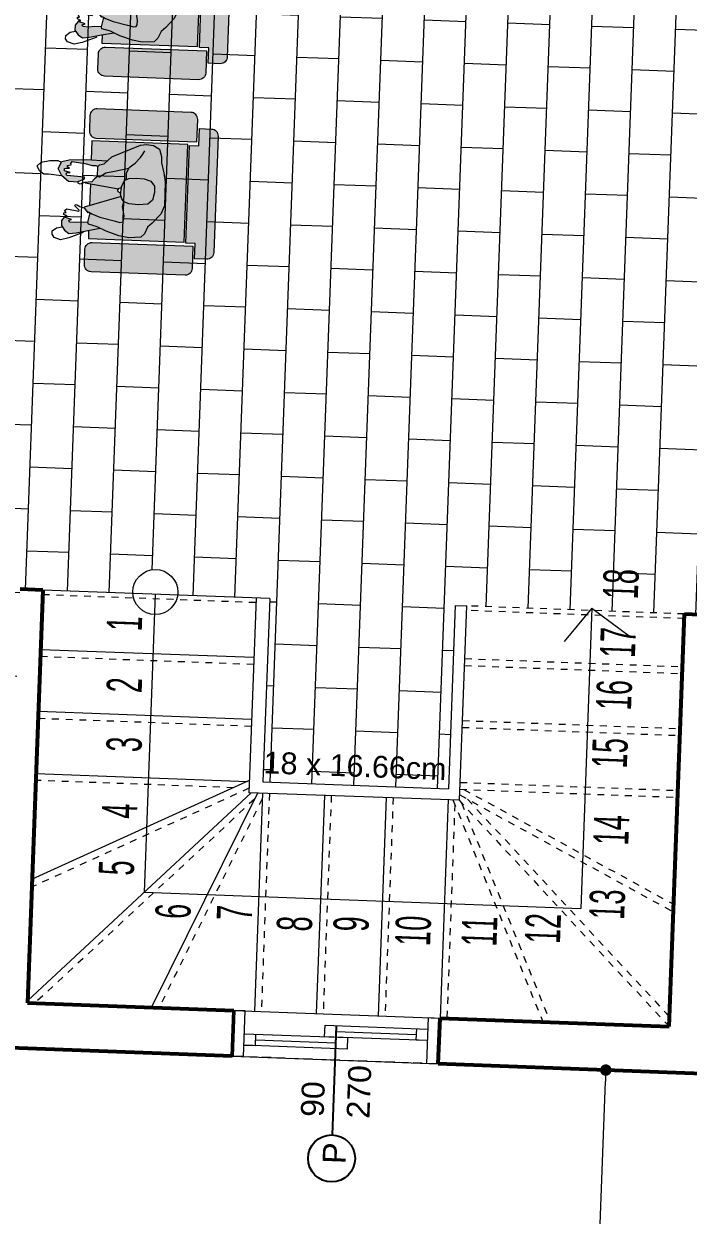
# Model space of a CAD drawing. Header units: centimetres. Extents: x 63871 to 181827, y -95930 to 42199.
# Drawn here: x 153591 to 153880, y 35549 to 36068 of the extents above; entities that cross this region are included whole.
import ezdxf

# ---------------------------------------------------------------- set-up
doc = ezdxf.new("R2010")
doc.units = ezdxf.units.CM
doc.linetypes.add('11-021_500-SatisOfisi_220512$0${ Diamond }', pattern=[12, 4, -2, 2, 2, -2])
doc.linetypes.add('Dash', pattern=[6, 3, -3])
for name, color, linetype, lineweight in [('A-DOOR', 31, 'Continuous', 9), ('A-GLAZ', 151, 'Continuous', 9), ('A-WALL', 12, 'Continuous', 50), ('ARM_Pen_No__252', 8, 'Continuous', 18), ('İz DÜŞÜMÜ', 7, '11-021_500-SatisOfisi_220512$0${ Diamond }', 18), ('OLUK', 222, 'Continuous', 15), ('S-STRS', 31, 'Continuous', 9), ('trama', 255, 'Continuous', 9)]:
    doc.layers.add(name, color=color, linetype=linetype, lineweight=lineweight)
doc.layers.add('Bitirme - Duvar', color=7, linetype='Continuous')
doc.layers.add('Dıış Ölçü', color=140, linetype='Continuous')
doc.styles.add('OLUŞTURULMUŞ_STİL_1', font='Arial.ttf')
doc.styles.add('RomanS', font='')
doc.styles.add('STYLE1', font='', dxfattribs={"width": 0.55, "height": 0.25})
doc.styles.get('RomanS').set_extended_font_data('Stylus BT')
doc.styles.get('STYLE1').set_extended_font_data('Arial Tur')
doc.dimstyles.new('BÖYÜK', dxfattribs={"dimtxt": 70, "dimasz": 5, "dimexe": 5, "dimexo": 5, "dimgap": 2, "dimtad": 3, "dimdec": 0, "dimzin": 0, "dimdsep": 46, "dimtxsty": 'RomanS', "dimblk": 'DOT', "dimcen": 5, "dimadec": 0, "dimazin": 0, "dimtfac": 1, "dimtdec": 0, "dimtix": 1, "dimtofl": 0, "dimtmove": 1, "dimatfit": 0, "dimldrblk": 'DOT', "dimfxl": 10, "dimfxlon": 1, "dimtolj": 1, "dimtzin": 0, "dimarcsym": 0})

# ---------------------------------------------------------------- blocks, each defined once
blk = doc.blocks.new('k4')
at = {"layer": 'trama', "linetype": 'Continuous'}
h = blk.add_hatch(color=109, dxfattribs=at)
h.set_gradient(color1=(31, 56, 46), color2=(42, 76, 62), one_color=1, tint=0.23, name='SPHERICAL')
h.paths.add_polyline_path([(533898.95, 4274303.58), (533898.65, 4274306.69), (533898.8, 4274309.49), (533899.69, 4274309.79), (533900.13, 4274308.46), (533901.02, 4274311.42), (533901.46, 4274311.56), (533901.75, 4274310.68), (533902.06, 4274311.34), (533899.39, 4274313.34), (533896.88, 4274313.34), (533894.67, 4274311.71), (533893.19, 4274309.49), (533893.64, 4274305.95), (533894.96, 4274300.19), (533896.31, 4274294.15), (533897.03, 4274295.75), (533898.06, 4274300.04), (533898.95, 4274300.33)])
h.paths.add_polyline_path([(533900.28, 4274287.48), (533899.54, 4274284.53), (533899.84, 4274283.2), (533900.57, 4274282.75), (533902.79, 4274282.61), (533907.36, 4274283.49), (533909.73, 4274283.05), (533911.2, 4274284.08), (533912.4, 4274284.48), (533906.42, 4274302.44), (533906.09, 4274302.44), (533903.67, 4274300.48), (533904.12, 4274300.19), (533903.23, 4274298.56), (533901.75, 4274294.57)])
h.paths.add_polyline_path([(533915.95, 4274285.84), (533916.37, 4274285.56), (533916.66, 4274284.67), (533918.14, 4274283.94), (533920.35, 4274283.05), (533920.87, 4274282.01), (533923.9, 4274282.16), (533926.33, 4274281.14), (533924.49, 4274288.22), (533923.6, 4274292.36), (533921.39, 4274295.46), (533921.83, 4274296.49), (533920.5, 4274297.82), (533919.03, 4274299.15), (533918.61, 4274302.44), (533918.27, 4274302.44)])
h.paths.add_polyline_path([(533927.14, 4274297.53), (533926.7, 4274296.49), (533927.59, 4274295.61), (533928.18, 4274293.39), (533929.63, 4274291.88), (533929.95, 4274302.4), (533929.51, 4274310.68), (533928.47, 4274314.22), (533924.93, 4274316), (533921.39, 4274314.07), (533918.73, 4274310.68), (533918.58, 4274305.8), (533918.88, 4274305.8), (533920.35, 4274302.85), (533921.24, 4274302.85), (533921.68, 4274311.56), (533922.42, 4274311.86), (533923.16, 4274311.71), (533923.31, 4274309.94), (533923.9, 4274312.74), (533925.08, 4274312.89), (533925.23, 4274312.15), (533925.37, 4274310.38), (533925.96, 4274311.42), (533926.7, 4274311.42), (533927, 4274309.64), (533927.74, 4274309.79), (533928.62, 4274309.2), (533927.88, 4274302.99), (533927.14, 4274299.15)])
at = {"layer": 'trama'}
h = blk.add_hatch(color=27, dxfattribs=at)
h.set_gradient(color1=(127, 79, 63), rotation=90, one_color=1, tint=1, name='CYLINDER')
h.paths.add_polyline_path([(533889.1, 4274297.9, 0.414214), (533885.7, 4274301.3), (533878.12, 4274301.3, 0.414214), (533874.72, 4274297.9), (533874.72, 4274251.49, 0.414214), (533878.12, 4274248.09), (533889.1, 4274248.09)])
at = {"layer": 'trama', "linetype": 'Continuous'}
h = blk.add_hatch(color=253, dxfattribs=at)
h.set_gradient(color1=(148, 168, 153), color2=(146, 165, 151), one_color=1, tint=0.61, name='SPHERICAL')
h.paths.add_polyline_path([(533902.79, 4274282.61), (533900.57, 4274282.75), (533899.84, 4274283.2), (533899.54, 4274284.53), (533900.28, 4274287.48), (533901.75, 4274294.57), (533903.23, 4274298.56), (533903.67, 4274299.37), (533898.95, 4274300.33), (533898.06, 4274300.04), (533897.03, 4274295.75), (533894.96, 4274291.17), (533892.9, 4274284.82), (533892.16, 4274279.95), (533892.6, 4274274.04), (533894.37, 4274272.26), (533897.77, 4274270.79), (533899.84, 4274268.57), (533904.41, 4274264.58), (533908.55, 4274262.81), (533920.35, 4274262.96), (533924.78, 4274263.84), (533929.65, 4274265.17), (533932.75, 4274265.32), (533936.3, 4274266.35), (533938.07, 4274269.46), (533938.36, 4274272.85), (533937.92, 4274275.81), (533931.72, 4274289.7), (533928.18, 4274293.39), (533927.59, 4274295.61), (533926.7, 4274296.49), (533921.83, 4274296.49), (533921.39, 4274295.46), (533923.6, 4274292.36), (533924.49, 4274288.22), (533926.33, 4274281.14), (533923.9, 4274282.16), (533920.87, 4274282.01), (533921.39, 4274280.98), (533921.68, 4274277.14), (533921.54, 4274273.45), (533920.5, 4274270.05), (533917.99, 4274268.13), (533914.89, 4274267.98), (533911.05, 4274268.87), (533908.99, 4274271.08), (533908.55, 4274275.81), (533908.84, 4274280.39), (533909.73, 4274283.05), (533907.36, 4274283.49)])
at = {"layer": 'trama'}
h = blk.add_hatch(color=27, dxfattribs=at)
h.set_gradient(color1=(127, 79, 63), rotation=90, one_color=1, tint=1, name='CYLINDER')
h.paths.add_polyline_path([(533940.7, 4274248.09), (533951.68, 4274248.09, 0.414214), (533955.08, 4274251.49), (533955.08, 4274297.9, 0.414214), (533951.68, 4274301.3), (533944.1, 4274301.3, 0.414214), (533940.7, 4274297.9)])
h = blk.add_hatch(color=31, dxfattribs=at)
h.set_gradient(color1=(227, 196, 150), color2=(228, 199, 154), rotation=90, one_color=1, tint=0.75, name='SPHERICAL')
h.paths.add_polyline_path([(533899.84, 4274268.57), (533897.77, 4274270.79), (533894.37, 4274272.26), (533892.6, 4274274.04), (533892.16, 4274279.95), (533892.9, 4274284.82), (533894.96, 4274291.17), (533896.31, 4274294.15), (533895.05, 4274299.82), (533891, 4274299.82), (533891, 4274252.53), (533939.22, 4274252.53), (533939.22, 4274299.82), (533929.87, 4274299.82), (533929.63, 4274291.88), (533931.72, 4274289.7), (533937.92, 4274275.81), (533938.36, 4274272.85), (533938.07, 4274269.46), (533936.3, 4274266.35), (533932.75, 4274265.32), (533929.65, 4274265.17), (533924.78, 4274263.84), (533920.35, 4274262.96), (533908.55, 4274262.81), (533904.41, 4274264.58)])
h.paths.add_polyline_path([(533912.4, 4274284.48), (533913.42, 4274284.82), (533913.71, 4274284.75), (533914.02, 4274284.71), (533914.6, 4274286), (533915.48, 4274286.15), (533915.95, 4274285.84), (533917.9, 4274299.82), (533907.29, 4274299.82)], flags=17)
at = {"layer": 'trama', "linetype": 'Continuous'}
h = blk.add_hatch(color=251, dxfattribs=at)
h.set_gradient(color1=(91, 91, 91), color2=(189, 189, 189), one_color=1, tint=0.74, name='SPHERICAL')
h.paths.add_polyline_path([(533908.55, 4274275.81), (533908.99, 4274271.08), (533911.05, 4274268.87), (533914.89, 4274267.98), (533917.99, 4274268.13), (533920.5, 4274270.05), (533921.54, 4274273.45), (533921.68, 4274277.14), (533921.39, 4274280.98), (533920.35, 4274283.05), (533918.14, 4274283.94), (533917.4, 4274284.3), (533914.02, 4274284.71), (533914.01, 4274284.67), (533913.42, 4274284.82), (533911.2, 4274284.08), (533909.73, 4274283.05), (533908.84, 4274280.39)])
at = {"layer": 'trama'}
h = blk.add_hatch(color=27, dxfattribs=at)
h.set_gradient(color1=(127, 79, 63), rotation=90, one_color=1, tint=1, name='CYLINDER')
h.paths.add_polyline_path([(533890.58, 4274251.68), (533890.58, 4274247.04), (533882.97, 4274247.04), (533882.97, 4274241.15, 0.414214), (533886.37, 4274237.75), (533943.85, 4274237.75, 0.414214), (533947.25, 4274241.15), (533947.25, 4274247.04), (533938.79, 4274247.04), (533938.79, 4274251.68)])
for p, q in [((533898.95, 4274300.33), (533903.67, 4274299.37)), ((533921.83, 4274296.49), (533926.7, 4274296.49)), ((533913.71, 4274284.75), (533917.4, 4274284.3))]:
    blk.add_line(p, q)
at = {"color": 0}
for p, q in [((533895.05, 4274299.82), (533891, 4274299.82)), ((533891, 4274299.82), (533891, 4274252.53)), ((533917.9, 4274299.82), (533907.29, 4274299.82)), ((533939.22, 4274299.82), (533929.87, 4274299.82)), ((533939.22, 4274252.53), (533939.22, 4274299.82)), ((533891, 4274252.53), (533939.22, 4274252.53))]:
    blk.add_line(p, q, dxfattribs=at)
at = {"color": 0, "linetype": 'Continuous'}
for points in [[(533921.51, 4274314.14), (533921.98, 4274320.58), (533921.98, 4274322.94), (533923.45, 4274325.16), (533925.96, 4274326.34), (533927.74, 4274324.42), (533928.77, 4274320.28), (533928.92, 4274316.29), (533928.11, 4274314.4)], [(533893.87, 4274302.44), (533890.98, 4274309.49), (533889.95, 4274313.48), (533890.98, 4274316.73), (533892.46, 4274317.77), (533894.08, 4274317.77), (533895.7, 4274315.7), (533896.38, 4274312.97)], [(533926.33, 4274281.14), (533924.49, 4274288.22), (533923.6, 4274292.36), (533921.39, 4274295.46), (533921.83, 4274296.49), (533920.5, 4274297.82), (533919.03, 4274299.15), (533918.58, 4274302.7), (533917.7, 4274304.77), (533918.14, 4274305.8), (533918.88, 4274305.8), (533920.35, 4274302.85), (533921.24, 4274302.85), (533921.68, 4274311.56), (533922.42, 4274311.86), (533923.16, 4274311.71), (533923.31, 4274309.94), (533923.9, 4274312.74), (533925.08, 4274312.89), (533925.23, 4274312.15), (533925.37, 4274310.38), (533925.96, 4274311.42), (533926.7, 4274311.42), (533927, 4274309.64), (533927.74, 4274309.79), (533928.62, 4274309.2), (533927.88, 4274302.99), (533927.14, 4274299.15), (533927.14, 4274297.53), (533926.7, 4274296.49), (533927.59, 4274295.61), (533928.18, 4274293.39), (533931.72, 4274289.7), (533937.92, 4274275.81), (533938.36, 4274272.85), (533938.07, 4274269.46), (533936.3, 4274266.35), (533932.75, 4274265.32), (533929.65, 4274265.17), (533924.78, 4274263.84), (533920.35, 4274262.96), (533908.55, 4274262.81), (533904.41, 4274264.58), (533899.84, 4274268.57), (533897.77, 4274270.79), (533894.37, 4274272.26), (533892.6, 4274274.04), (533892.16, 4274279.95), (533892.9, 4274284.82), (533894.96, 4274291.17), (533897.03, 4274295.75), (533898.06, 4274300.04), (533898.95, 4274300.33), (533898.95, 4274303.58), (533898.65, 4274306.69), (533898.8, 4274309.49), (533899.69, 4274309.79), (533900.13, 4274308.46), (533901.02, 4274311.42), (533901.46, 4274311.56), (533901.75, 4274310.68), (533902.49, 4274312.3), (533903.23, 4274312.3), (533903.38, 4274311.27), (533904.41, 4274312.01), (533905.3, 4274310.97), (533904.41, 4274305.06), (533904.85, 4274304.91), (533906.92, 4274307.13), (533907.51, 4274306.84), (533907.51, 4274305.95), (533906.63, 4274304.62), (533906.04, 4274302.4), (533903.67, 4274300.48), (533904.12, 4274300.19), (533903.23, 4274298.56), (533901.75, 4274294.57), (533900.28, 4274287.48), (533899.54, 4274284.53), (533899.84, 4274283.2), (533900.57, 4274282.75), (533902.79, 4274282.61), (533907.36, 4274283.49), (533909.73, 4274283.05)], [(533902.06, 4274311.34), (533899.39, 4274313.34), (533896.88, 4274313.34), (533894.67, 4274311.71), (533893.19, 4274309.49), (533893.64, 4274305.95), (533894.96, 4274300.19), (533896.31, 4274294.15)], [(533918.58, 4274305.8), (533918.73, 4274310.68), (533921.39, 4274314.07), (533924.93, 4274316), (533928.47, 4274314.22), (533929.51, 4274310.68), (533929.95, 4274302.4), (533929.63, 4274291.88)], [(533912.4, 4274284.48), (533906.42, 4274302.44)], [(533915.95, 4274285.84), (533918.27, 4274302.44)], [(533920.87, 4274282.01), (533923.9, 4274282.16), (533926.7, 4274280.98), (533929.06, 4274278.17), (533931.87, 4274275.66), (533933.64, 4274274.48), (533935.26, 4274273.59)]]:
    blk.add_lwpolyline(points, dxfattribs=at)
at = {"color": 0}
for points in [[(533874.72, 4274251.49), (533874.72, 4274297.9, -0.414214), (533878.12, 4274301.3), (533885.7, 4274301.3, -0.414214), (533889.1, 4274297.9), (533889.1, 4274248.09), (533878.12, 4274248.09, -0.414214)], [(533955.08, 4274251.49), (533955.08, 4274297.9, 0.414214), (533951.68, 4274301.3), (533944.1, 4274301.3, 0.414214), (533940.7, 4274297.9), (533940.7, 4274248.09), (533951.68, 4274248.09, 0.414214)], [(533947.25, 4274241.15, -0.414214), (533943.85, 4274237.75), (533886.37, 4274237.75, -0.414214), (533882.97, 4274241.15), (533882.97, 4274247.04), (533890.58, 4274247.04), (533890.58, 4274251.68), (533938.79, 4274251.68), (533938.79, 4274247.04), (533947.25, 4274247.04)]]:
    blk.add_lwpolyline(points, format="xyb", close=True, dxfattribs=at)
at = {"color": 0, "linetype": 'Continuous'}
blk.add_lwpolyline([(533915.48, 4274286.15), (533916.37, 4274285.56), (533916.66, 4274284.67), (533918.14, 4274283.94), (533920.35, 4274283.05), (533921.39, 4274280.98), (533921.68, 4274277.14), (533921.54, 4274273.45), (533920.5, 4274270.05), (533917.99, 4274268.13), (533914.89, 4274267.98), (533911.05, 4274268.87), (533908.99, 4274271.08), (533908.55, 4274275.81), (533908.84, 4274280.39), (533909.73, 4274283.05), (533911.2, 4274284.08), (533913.42, 4274284.82), (533914.01, 4274284.67), (533914.6, 4274286)], close=True, dxfattribs=at)
blk = doc.blocks.new('fgjhdfj')
at = {"xscale": -1, "rotation": 180}
for p in [(13803.43, 8575874.64), (13706.82, 8575871.55)]:
    blk.add_blockref('k4', p, dxfattribs=at)
blk = doc.blocks.new('HRD')
at = {"layer": 'ARM_Pen_No__252'}
h = blk.add_hatch(dxfattribs=at)
h.set_pattern_fill('AR-B816', color=256, scale=0.09)
h.set_pattern_definition([(0, (-39959.2, 0), (0, 18.288), []), (90, (-39959.2, 0), (-18.288, 18.288), [18.288, -18.288])])
h.paths.add_polyline_path([(154149.63, 35592.48), (154149.63, 35503.48), (154219.63, 35503.48), (154219.63, 35483.24), (154324.63, 35483.24), (154324.63, 35692.48), (154369.63, 35692.48), (154369.63, 35927.48), (154369.63, 35927.48), (154369.63, 36097.48), (154369.63, 36177.48), (154254.63, 36177.48), (153954.63, 36177.48), (153839.63, 36177.48), (153839.63, 35897.6), (153869.63, 35897.54), (153869.63, 35882.48), (154019.63, 35882.48), (154019.63, 35872.48), (154019.63, 35833.25, -0.444416), (154030.45, 35823.48, -0.444416), (154019.63, 35813.72), (154019.63, 35773.48), (153939.63, 35773.48), (153939.63, 35692.48), (154019.63, 35692.48), (154019.63, 35687.48), (154019.63, 35633.7), (154020.63, 35632.93), (154019.63, 35631.47), (154019.63, 35592.48), (154019.63, 35582.48), (153989.63, 35582.48), (153989.63, 35577.48), (153989.63, 35497.48), (153989.63, 35437.48), (153994.63, 35437.48), (154094.63, 35437.48), (154139.63, 35437.48), (154139.63, 35592.48)])
at = {"layer": 'A-GLAZ', "ltscale": 3}
for p, q in [((153839.63, 35782.48), (153819.63, 35782.48)), ((153819.63, 35782.48), (153819.63, 35777.48)), ((153819.63, 35782.48), (153819.63, 35692.48)), ((153839.63, 35777.48), (153839.63, 35782.48)), ((153839.63, 35782.48), (153839.63, 35692.48)), ((153819.63, 35777.48), (153839.63, 35777.48)), ((153824.63, 35732.48), (153824.63, 35777.48)), ((153824.63, 35777.48), (153824.63, 35772.48)), ((153829.63, 35777.48), (153829.63, 35732.48)), ((153824.63, 35772.48), (153829.63, 35772.48)), ((153827.13, 35772.48), (153827.13, 35737.48)), ((153829.63, 35697.48), (153829.63, 35742.48)), ((153829.63, 35742.48), (153834.63, 35742.48)), ((153834.63, 35742.48), (153834.63, 35697.48)), ((153829.63, 35737.48), (153824.63, 35737.48)), ((153829.63, 35737.48), (153834.63, 35737.48)), ((153832.13, 35737.48), (153832.13, 35702.48)), ((153829.63, 35732.48), (153824.63, 35732.48)), ((153829.63, 35697.48), (153829.63, 35702.48)), ((153829.63, 35702.48), (153834.63, 35702.48)), ((153819.63, 35692.48), (153819.63, 35697.48)), ((153819.63, 35697.48), (153839.63, 35697.48)), ((153839.63, 35697.48), (153839.63, 35692.48)), ((153839.63, 35692.48), (153819.63, 35692.48))]:
    blk.add_line(p, q, dxfattribs=at)
at = {"layer": 'A-WALL', "lineweight": 53}
for p, q in [((153819.63, 35782.48), (153819.63, 36197.48)), ((154019.63, 35872.48), (154019.63, 35882.48)), ((153839.63, 35872.48), (153839.63, 35782.48)), ((154019.63, 35872.48), (153839.63, 35872.48)), ((153819.63, 35417.48), (153819.63, 35692.48)), ((153819.63, 35692.48), (153839.63, 35692.48)), ((153839.63, 35692.48), (153839.63, 35592.48)), ((153839.63, 35592.48), (154019.63, 35592.48)), ((154019.63, 35592.48), (154019.63, 35582.48))]:
    blk.add_line(p, q, dxfattribs=at)
at = {"layer": 'A-WALL', "lineweight": 50}
blk.add_line((153839.63, 35782.48), (153819.63, 35782.48), dxfattribs=at)
at = {"layer": 'Bitirme - Duvar', "color": 161, "linetype": 'Continuous', "lineweight": 25}
blk.add_line((153786.93, 35737.48), (153834.43, 35737.48), dxfattribs=at)
blk.add_circle((153776.71, 35737.48), 10.23, dxfattribs=at)
at = {"layer": 'İz DÜŞÜMÜ'}
blk.add_lwpolyline([(153819.63, 36347.48), (154419.63, 36347.49), (154419.63, 35292.49), (154159.63, 35292.49), (154159.63, 35357.48), (153819.63, 35357.48), (153819.63, 36347.48)], dxfattribs=at)
at = {"layer": 'S-STRS'}
for p, q in [((153934.64, 35778.48), (153840.63, 35872.48)), ((153939.99, 35779.48), (153893.49, 35872.48)), ((153939.63, 35872.48), (153939.63, 35780.19)), ((153966.63, 35779.48), (153966.63, 35872.48)), ((153993.63, 35779.48), (153993.63, 35872.48)), ((154019.63, 35773.48), (154019.63, 35872.48)), ((153889.63, 35823.48), (153889.63, 35632.93)), ((154019.63, 35823.48), (153889.63, 35823.48)), ((153934.65, 35775.72), (153839.63, 35818.35)), ((154019.63, 35779.48), (153934.64, 35779.48)), ((153934.94, 35687.48), (153934.64, 35779.48)), ((153934.66, 35773.48), (153839.63, 35773.48)), ((153939.63, 35773.48), (153939.63, 35692.48)), ((154019.63, 35773.48), (153939.63, 35773.48)), ((153934.74, 35746.48), (153839.63, 35746.48)), ((153934.83, 35719.48), (153839.63, 35719.48)), ((153934.92, 35692.48), (153839.63, 35692.48)), ((154019.63, 35692.48), (153939.63, 35692.48)), ((154019.63, 35692.48), (154019.63, 35687.48)), ((153934.94, 35687.48), (154019.63, 35687.48)), ((154020.63, 35632.93), (154005.64, 35644.41)), ((154020.63, 35632.93), (153889.63, 35632.93)), ((154020.63, 35632.93), (154008.78, 35615.63)), ((154019.63, 35593.02), (154019.63, 35592.48))]:
    blk.add_line(p, q, dxfattribs=at)
at = {"layer": 'S-STRS', "linetype": 'Dash'}
for p, q in [((153936.63, 35779.48), (153890.13, 35872.48)), ((153936.63, 35786.19), (153936.63, 35872.48)), ((153963.63, 35779.48), (153963.63, 35872.48)), ((153990.63, 35779.48), (153990.63, 35872.48)), ((153931.94, 35776.94), (153839.63, 35869.24)), ((153932.3, 35773.48), (153839.63, 35815.06)), ((153934.67, 35770.48), (153839.63, 35770.48)), ((153934.75, 35743.48), (153839.63, 35743.48)), ((153934.84, 35716.48), (153839.63, 35716.48)), ((153934.93, 35690.37), (153839.63, 35647.62)), ((153932.95, 35689.48), (153839.63, 35689.48)), ((153934.94, 35687.79), (153839.63, 35592.48)), ((153933.67, 35686.52), (153840.86, 35644.89)), ((153935.39, 35684), (153843.88, 35592.48)), ((153937.13, 35687.48), (153889.63, 35592.48)), ((153939.63, 35685.78), (153892.99, 35592.48)), ((153939.63, 35687.48), (153939.63, 35592.48)), ((153942.63, 35687.48), (153942.63, 35592.48)), ((153966.63, 35687.48), (153966.63, 35592.48)), ((153969.63, 35687.48), (153969.63, 35592.48)), ((153993.63, 35687.48), (153993.63, 35592.48)), ((153996.63, 35687.48), (153996.63, 35592.48))]:
    blk.add_line(p, q, dxfattribs=at)
for points in [[(154017.63, 35779.48), (154017.63, 35872.48)], [(154017.63, 35592.48), (154017.63, 35687.48)], [(154019.63, 35592.48), (154019.63, 35687.48)]]:
    blk.add_lwpolyline(points, dxfattribs=at)
at = {"layer": 'S-STRS'}
blk.add_circle((154020.63, 35823.48), 9.82, dxfattribs=at)
at = {"layer": 'A-DOOR', "xscale": -0.8840946297053625, "yscale": 0.8840946297053625, "zscale": 0.8840946297053625, "rotation": 180}
blk.add_blockref('fgjhdfj', (-329954.76, 3838854.85), dxfattribs=at)
at = {"layer": 'Bitirme - Duvar', "linetype": 'Continuous', "char_height": 10, "attachment_point": 7, "style": 'OLUŞTURULMUŞ_STİL_1'}
for s, insert in [('\\A1;90', (153794.5, 35741.48)), ('\\A1;P', (153774.38, 35731.36)), ('\\A1;270', (153794.5, 35721.48))]:
    blk.add_mtext(s, dxfattribs=dict(at, insert=insert))
at = {"layer": 'S-STRS', "style": 'STYLE1', "text_generation_flag": 6, "width": 0.55}
for s, p in [('5', (153896.57, 35828.3)), ('4', (153921.38, 35827.87)), ('3', (153950.49, 35826.93)), ('2', (153976.29, 35827.8)), ('1', (154003.15, 35828.76)), ('6', (153878.58, 35802.91)), ('7', (153878.84, 35776.1)), ('8', (153875.13, 35749.76)), ('9', (153875.94, 35725.08)), ('10', (153870.67, 35697.98)), ('11', (153871.56, 35669.05)), ('12', (153873.77, 35641.39)), ('13', (153885.31, 35613.83)), ('14', (153917.77, 35613.22)), ('15', (153951.29, 35615.09)), ('16', (153976.64, 35614.2)), ('17', (153999.56, 35613.36)), ('18', (154025.14, 35613.05))]:
    blk.add_text(s, height=15.36, rotation=180, dxfattribs=at).set_placement(p)
at = {"layer": 'S-STRS', "style": 'STYLE1'}
blk.add_text('18 x 16.66cm', height=9.5148, rotation=270, dxfattribs=at).set_placement((153943.4, 35773.48))
blk = doc.blocks.new('_Dot')
at = {"color": 0, "linetype": 'ByBlock', "lineweight": -2}
blk.add_line((-0.5, 0), (-1, 0), dxfattribs=at)
at = {"color": 0, "linetype": 'ByBlock', "const_width": 0.5}
blk.add_lwpolyline([(-0.25, 0, 1), (0.25, 0, 1)], format="xyb", close=True, dxfattribs=at)
blk = doc.blocks.new('*D288')
at = {"layer": 'Defpoints', "color": 0, "transparency": 16777216}
for p in [(-2584.26, 19429.66), (-2584.26, 19429.66), (-2610.53, 18722.16, 0)]:
    blk.add_point(p, dxfattribs=at)
at = {"layer": 'Dıış Ölçü', "color": 0, "lineweight": -2, "transparency": 16777216}
for p, q in [((-2584.26, 19429.66), (-2589.26, 19429.85)), ((-2610.34, 18727.16), (-2584.44, 19424.66)), ((-2610.53, 18722.16), (-2615.52, 18722.34))]:
    blk.add_line(p, q, dxfattribs=at)
at = {"layer": 'Dıış Ölçü', "color": 0, "lineweight": -2, "transparency": 16777216, "xscale": 5, "yscale": 5, "zscale": 5}
for p, rotation in [((-2584.26, 19429.66), 87.87361724274116), ((-2610.53, 18722.16), 267.8736172427411)]:
    blk.add_blockref('_Dot', p, dxfattribs=dict(at, rotation=rotation))
at = {"layer": 'Dıış Ölçü', "color": 0, "transparency": 16777216, "insert": (-2637.13, 19077.39), "char_height": 70, "attachment_point": 5, "rotation": 87.8736, "style": 'RomanS'}
blk.add_mtext('\\A1;708', dxfattribs=at)
blk = doc.blocks.new('yerleşim planı')
at = {"rotation": 87.87318926064289}
blk.add_blockref('HRD', (27302.11, -135605.89), dxfattribs=at)
at = {"layer": 'Dıış Ölçü'}
dim = blk.add_aligned_dim(p1=(-2610.53, 18722.16, 0), p2=(-2584.26, 19429.66), distance=0, dimstyle='BÖYÜK', dxfattribs=at)
dim.commit()
dim.dimension.update_dxf_attribs({"geometry": '*D288', "text_midpoint": (-2637.13, 19077.39)})

msp = doc.modelspace()

# ---------------------------------------------------------------- block references
at = {"layer": 'OLUK'}
msp.add_blockref('yerleşim planı', (156428.79, 16182.58), dxfattribs=at)

doc.saveas('drawing.dxf')
